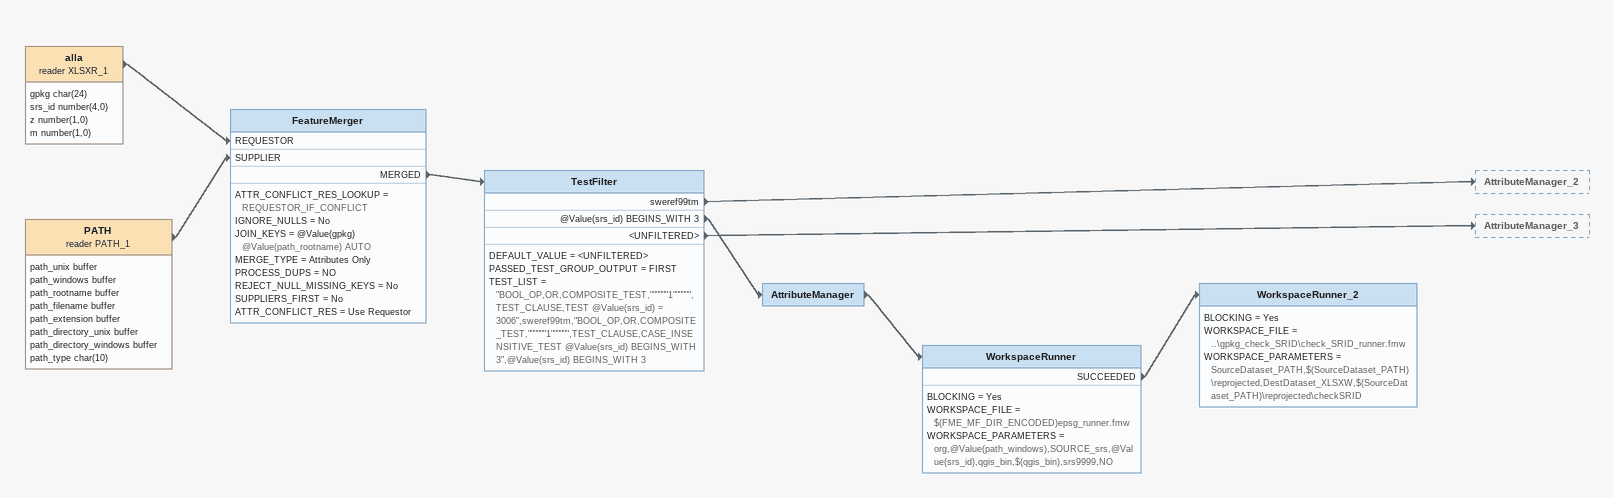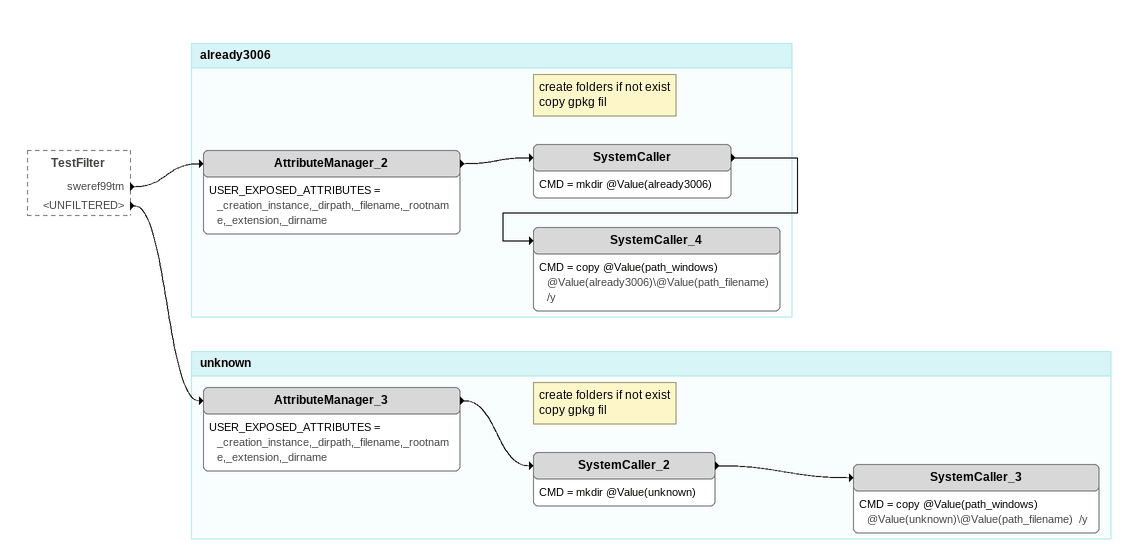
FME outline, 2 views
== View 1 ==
alla (reader XLSXR_1)
    attributes: gpkg char(24), srs_id number(4,0), z number(1,0), m number(1,0)
    -> FeatureMerger [REQUESTOR]
PATH (reader PATH_1)
    attributes: path_unix buffer, path_windows buffer, path_rootname buffer, path_filename buffer, path_extension buffer, path_directory_unix buffer, path_directory_windows buffer, path_type char(10)
    -> FeatureMerger [SUPPLIER]
FeatureMerger
    ATTR_CONFLICT_RES_LOOKUP = REQUESTOR_IF_CONFLICT
    IGNORE_NULLS = No
    JOIN_KEYS = @Value(gpkg) @Value(path_rootname) AUTO
    MERGE_TYPE = Attributes Only
    PROCESS_DUPS = NO
    REJECT_NULL_MISSING_KEYS = No
    SUPPLIERS_FIRST = No
    ATTR_CONFLICT_RES = Use Requestor
    MERGED -> TestFilter
TestFilter
    DEFAULT_VALUE = <UNFILTERED>
    PASSED_TEST_GROUP_OUTPUT = FIRST
    TEST_LIST = "BOOL_OP,OR,COMPOSITE_TEST,""""""1"""""",TEST_CLAUSE,TEST @Value(srs_id) = 3006",sweref99tm,"BOOL_OP,OR,COMPOSITE_TEST,""""""1"""""",TEST_CLAUSE,CASE_INSENSITIVE_TEST @Value(srs_id) BEGINS_WITH 3",@Value(srs_id) BEGINS_WITH 3
    sweref99tm -> AttributeManager_2
    @Value(srs_id) BEGINS_WITH 3 -> AttributeManager
    <UNFILTERED> -> AttributeManager_3
AttributeManager
    -> WorkspaceRunner
WorkspaceRunner
    BLOCKING = Yes
    WORKSPACE_FILE = $(FME_MF_DIR_ENCODED)epsg_runner.fmw
    WORKSPACE_PARAMETERS = org,@Value(path_windows),SOURCE_srs,@Value(srs_id),qgis_bin,$(qgis_bin),srs9999,NO
    SUCCEEDED -> WorkspaceRunner_2
WorkspaceRunner_2
    BLOCKING = Yes
    WORKSPACE_FILE = ..\gpkg_check_SRID\check_SRID_runner.fmw
    WORKSPACE_PARAMETERS = SourceDataset_PATH,$(SourceDataset_PATH)\reprojected,DestDataset_XLSXW,$(SourceDataset_PATH)\reprojected\checkSRID

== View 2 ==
TestFilter [outside]
    sweref99tm -> AttributeManager_2
    <UNFILTERED> -> AttributeManager_3

Bookmark: already3006
AttributeManager_2
    USER_EXPOSED_ATTRIBUTES = _creation_instance,_dirpath,_filename,_rootname,_extension,_dirname
    -> SystemCaller
Note: create folders if not exist / copy gpkg fil
SystemCaller
    CMD = mkdir @Value(already3006)
    -> SystemCaller_4
SystemCaller_4
    CMD = copy @Value(path_windows) @Value(already3006)\@Value(path_filename)  /y

Bookmark: unknown
AttributeManager_3
    USER_EXPOSED_ATTRIBUTES = _creation_instance,_dirpath,_filename,_rootname,_extension,_dirname
    -> SystemCaller_2
Note: create folders if not exist / copy gpkg fil
SystemCaller_2
    CMD = mkdir @Value(unknown)
    -> SystemCaller_3
SystemCaller_3
    CMD = copy @Value(path_windows) @Value(unknown)\@Value(path_filename)  /y
